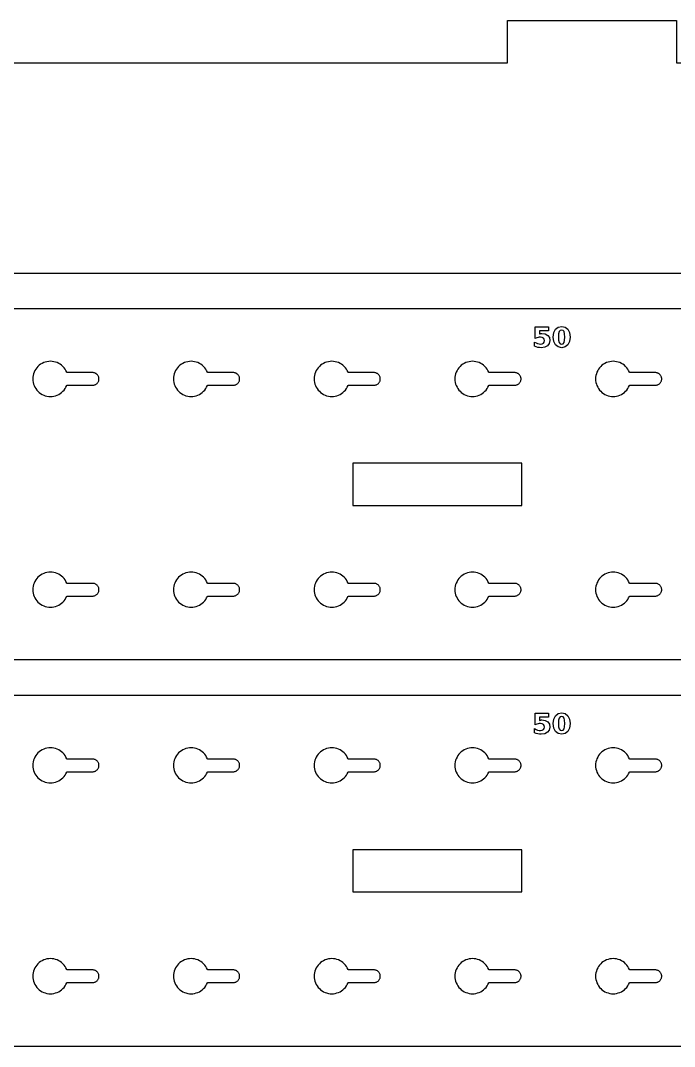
# Model space of a CAD drawing. Header units: millimetres. Extents: x 12 to 1034, y 12 to 869.
# Drawn here: x 454.2 to 547.2, y 722.7 to 868.7 of the extents above; entities that cross this region are included whole.
import ezdxf

# ---------------------------------------------------------------- set-up
doc = ezdxf.new("R2010")
doc.units = ezdxf.units.MM
doc.layers.add('CUT', color=1, linetype='Continuous')
doc.layers.add('ENGRAVE', color=5, linetype='Continuous')

msp = doc.modelspace()

# ---------------------------------------------------------------- linework, layer by layer
at = {"layer": 'CUT', "color": 1}
msp.add_lwpolyline([(437.5, 862.72), (523.5, 862.72), (523.5, 868.72), (547.5, 868.72), (547.5, 862.72), (633.5, 862.72), (633.5, 868.72), (657.5, 868.72), (657.5, 862.72), (780.5, 862.72), (780.5, 857.72), (808.5, 857.72), (808.5, 837.72), (780.5, 837.72), (780.5, 832.72), (40.5, 832.72)], dxfattribs=at)
for points in [[(12.5, 822.72), (18.5, 822.72), (18.5, 827.72), (758.5, 827.72), (758.5, 822.72), (764.5, 822.72), (764.5, 782.72), (758.5, 782.72), (758.5, 777.72), (18.5, 777.72), (18.5, 782.72), (12.5, 782.72)], [(460.09, 815.79), (460.27, 815.95), (460.43, 816.13), (460.58, 816.33), (460.7, 816.54), (460.81, 816.76), (460.83, 816.82), (464.5, 816.82), (464.59, 816.82), (464.68, 816.84), (464.76, 816.86), (464.84, 816.89), (464.92, 816.92), (465, 816.97), (465.07, 817.02), (465.14, 817.08), (465.2, 817.15), (465.25, 817.22), (465.29, 817.29), (465.33, 817.37), (465.36, 817.46), (465.38, 817.54), (465.4, 817.63), (465.4, 817.72), (465.4, 817.81), (465.38, 817.89), (465.36, 817.98), (465.33, 818.06), (465.29, 818.14), (465.25, 818.22), (465.2, 818.29), (465.14, 818.35), (465.07, 818.41), (465, 818.47), (464.92, 818.51), (464.84, 818.55), (464.76, 818.58), (464.68, 818.6), (464.59, 818.61), (464.5, 818.62), (460.83, 818.62), (460.81, 818.67), (460.7, 818.9), (460.58, 819.11), (460.43, 819.3), (460.27, 819.49), (460.09, 819.65), (459.89, 819.8), (459.68, 819.92), (459.46, 820.03), (459.23, 820.11), (458.99, 820.17), (458.75, 820.21), (458.5, 820.22), (458.25, 820.21), (458.01, 820.17), (457.77, 820.11), (457.54, 820.03), (457.32, 819.92), (457.11, 819.8), (456.91, 819.65), (456.73, 819.49), (456.57, 819.3), (456.42, 819.11), (456.3, 818.9), (456.19, 818.67), (456.11, 818.44), (456.05, 818.21), (456.01, 817.96), (456, 817.72), (456.01, 817.47), (456.05, 817.23), (456.11, 816.99), (456.19, 816.76), (456.3, 816.54), (456.42, 816.33), (456.57, 816.13), (456.73, 815.95), (456.91, 815.79), (457.11, 815.64), (457.32, 815.51), (457.54, 815.41), (457.77, 815.33), (458.01, 815.27), (458.25, 815.23), (458.5, 815.22), (458.75, 815.23), (458.99, 815.27), (459.23, 815.33), (459.46, 815.41), (459.68, 815.51), (459.89, 815.64)], [(480.09, 815.79), (480.27, 815.95), (480.43, 816.13), (480.58, 816.33), (480.7, 816.54), (480.81, 816.76), (480.83, 816.82), (484.5, 816.82), (484.59, 816.82), (484.68, 816.84), (484.76, 816.86), (484.84, 816.89), (484.92, 816.92), (485, 816.97), (485.07, 817.02), (485.14, 817.08), (485.2, 817.15), (485.25, 817.22), (485.29, 817.29), (485.33, 817.37), (485.36, 817.46), (485.38, 817.54), (485.4, 817.63), (485.4, 817.72), (485.4, 817.81), (485.38, 817.89), (485.36, 817.98), (485.33, 818.06), (485.29, 818.14), (485.25, 818.22), (485.2, 818.29), (485.14, 818.35), (485.07, 818.41), (485, 818.47), (484.92, 818.51), (484.84, 818.55), (484.76, 818.58), (484.68, 818.6), (484.59, 818.61), (484.5, 818.62), (480.83, 818.62), (480.81, 818.67), (480.7, 818.9), (480.58, 819.11), (480.43, 819.3), (480.27, 819.49), (480.09, 819.65), (479.89, 819.8), (479.68, 819.92), (479.46, 820.03), (479.23, 820.11), (478.99, 820.17), (478.75, 820.21), (478.5, 820.22), (478.25, 820.21), (478.01, 820.17), (477.77, 820.11), (477.54, 820.03), (477.32, 819.92), (477.11, 819.8), (476.91, 819.65), (476.73, 819.49), (476.57, 819.3), (476.42, 819.11), (476.3, 818.9), (476.19, 818.67), (476.11, 818.44), (476.05, 818.21), (476.01, 817.96), (476, 817.72), (476.01, 817.47), (476.05, 817.23), (476.11, 816.99), (476.19, 816.76), (476.3, 816.54), (476.42, 816.33), (476.57, 816.13), (476.73, 815.95), (476.91, 815.79), (477.11, 815.64), (477.32, 815.51), (477.54, 815.41), (477.77, 815.33), (478.01, 815.27), (478.25, 815.23), (478.5, 815.22), (478.75, 815.23), (478.99, 815.27), (479.23, 815.33), (479.46, 815.41), (479.68, 815.51), (479.89, 815.64)], [(500.09, 815.79), (500.27, 815.95), (500.43, 816.13), (500.58, 816.33), (500.7, 816.54), (500.81, 816.76), (500.83, 816.82), (504.5, 816.82), (504.59, 816.82), (504.68, 816.84), (504.76, 816.86), (504.84, 816.89), (504.92, 816.92), (505, 816.97), (505.07, 817.02), (505.14, 817.08), (505.2, 817.15), (505.25, 817.22), (505.29, 817.29), (505.33, 817.37), (505.36, 817.46), (505.38, 817.54), (505.4, 817.63), (505.4, 817.72), (505.4, 817.81), (505.38, 817.89), (505.36, 817.98), (505.33, 818.06), (505.29, 818.14), (505.25, 818.22), (505.2, 818.29), (505.14, 818.35), (505.07, 818.41), (505, 818.47), (504.92, 818.51), (504.84, 818.55), (504.76, 818.58), (504.68, 818.6), (504.59, 818.61), (504.5, 818.62), (500.83, 818.62), (500.81, 818.67), (500.7, 818.9), (500.58, 819.11), (500.43, 819.3), (500.27, 819.49), (500.09, 819.65), (499.89, 819.8), (499.68, 819.92), (499.46, 820.03), (499.23, 820.11), (498.99, 820.17), (498.75, 820.21), (498.5, 820.22), (498.25, 820.21), (498.01, 820.17), (497.77, 820.11), (497.54, 820.03), (497.32, 819.92), (497.11, 819.8), (496.91, 819.65), (496.73, 819.49), (496.57, 819.3), (496.42, 819.11), (496.3, 818.9), (496.19, 818.67), (496.11, 818.44), (496.05, 818.21), (496.01, 817.96), (496, 817.72), (496.01, 817.47), (496.05, 817.23), (496.11, 816.99), (496.19, 816.76), (496.3, 816.54), (496.42, 816.33), (496.57, 816.13), (496.73, 815.95), (496.91, 815.79), (497.11, 815.64), (497.32, 815.51), (497.54, 815.41), (497.77, 815.33), (498.01, 815.27), (498.25, 815.23), (498.5, 815.22), (498.75, 815.23), (498.99, 815.27), (499.23, 815.33), (499.46, 815.41), (499.68, 815.51), (499.89, 815.64)], [(519.89, 815.64), (520.09, 815.79), (520.27, 815.95), (520.43, 816.13), (520.58, 816.33), (520.7, 816.54), (520.81, 816.76), (520.83, 816.82), (524.5, 816.82), (524.59, 816.82), (524.68, 816.84), (524.76, 816.86), (524.84, 816.89), (524.92, 816.92), (525, 816.97), (525.07, 817.02), (525.14, 817.08), (525.2, 817.15), (525.25, 817.22), (525.29, 817.29), (525.33, 817.37), (525.36, 817.46), (525.38, 817.54), (525.4, 817.63), (525.4, 817.72), (525.4, 817.81), (525.38, 817.89), (525.36, 817.98), (525.33, 818.06), (525.29, 818.14), (525.25, 818.22), (525.2, 818.29), (525.14, 818.35), (525.07, 818.41), (525, 818.47), (524.92, 818.51), (524.84, 818.55), (524.76, 818.58), (524.68, 818.6), (524.59, 818.61), (524.5, 818.62), (520.83, 818.62), (520.81, 818.67), (520.7, 818.9), (520.58, 819.11), (520.43, 819.3), (520.27, 819.49), (520.09, 819.65), (519.89, 819.8), (519.68, 819.92), (519.46, 820.03), (519.23, 820.11), (518.99, 820.17), (518.75, 820.21), (518.5, 820.22), (518.25, 820.21), (518.01, 820.17), (517.77, 820.11), (517.54, 820.03), (517.32, 819.92), (517.11, 819.8), (516.91, 819.65), (516.73, 819.49), (516.57, 819.3), (516.42, 819.11), (516.3, 818.9), (516.19, 818.67), (516.11, 818.44), (516.05, 818.21), (516.01, 817.96), (516, 817.72), (516.01, 817.47), (516.05, 817.23), (516.11, 816.99), (516.19, 816.76), (516.3, 816.54), (516.42, 816.33), (516.57, 816.13), (516.73, 815.95), (516.91, 815.79), (517.11, 815.64), (517.32, 815.51), (517.54, 815.41), (517.77, 815.33), (518.01, 815.27), (518.25, 815.23), (518.5, 815.22), (518.75, 815.23), (518.99, 815.27), (519.23, 815.33), (519.46, 815.41), (519.68, 815.51)], [(540.09, 815.79), (540.27, 815.95), (540.43, 816.13), (540.58, 816.33), (540.7, 816.54), (540.81, 816.76), (540.83, 816.82), (544.5, 816.82), (544.59, 816.82), (544.68, 816.84), (544.76, 816.86), (544.84, 816.89), (544.92, 816.92), (545, 816.97), (545.07, 817.02), (545.14, 817.08), (545.2, 817.15), (545.25, 817.22), (545.29, 817.29), (545.33, 817.37), (545.36, 817.46), (545.38, 817.54), (545.4, 817.63), (545.4, 817.72), (545.4, 817.81), (545.38, 817.89), (545.36, 817.98), (545.33, 818.06), (545.29, 818.14), (545.25, 818.22), (545.2, 818.29), (545.14, 818.35), (545.07, 818.41), (545, 818.47), (544.92, 818.51), (544.84, 818.55), (544.76, 818.58), (544.68, 818.6), (544.59, 818.61), (544.5, 818.62), (540.83, 818.62), (540.81, 818.67), (540.7, 818.9), (540.58, 819.11), (540.43, 819.3), (540.27, 819.49), (540.09, 819.65), (539.89, 819.8), (539.68, 819.92), (539.46, 820.03), (539.23, 820.11), (538.99, 820.17), (538.75, 820.21), (538.5, 820.22), (538.25, 820.21), (538.01, 820.17), (537.77, 820.11), (537.54, 820.03), (537.32, 819.92), (537.11, 819.8), (536.91, 819.65), (536.73, 819.49), (536.57, 819.3), (536.42, 819.11), (536.3, 818.9), (536.19, 818.67), (536.11, 818.44), (536.05, 818.21), (536.01, 817.96), (536, 817.72), (536.01, 817.47), (536.05, 817.23), (536.11, 816.99), (536.19, 816.76), (536.3, 816.54), (536.42, 816.33), (536.57, 816.13), (536.73, 815.95), (536.91, 815.79), (537.11, 815.64), (537.32, 815.51), (537.54, 815.41), (537.77, 815.33), (538.01, 815.27), (538.25, 815.23), (538.5, 815.22), (538.75, 815.23), (538.99, 815.27), (539.23, 815.33), (539.46, 815.41), (539.68, 815.51), (539.89, 815.64)], [(501.5, 799.72), (525.5, 799.72), (525.5, 805.72), (501.5, 805.72)], [(460.09, 785.79), (460.27, 785.95), (460.43, 786.13), (460.58, 786.33), (460.7, 786.54), (460.81, 786.76), (460.83, 786.82), (464.5, 786.82), (464.59, 786.82), (464.68, 786.84), (464.76, 786.86), (464.84, 786.89), (464.92, 786.92), (465, 786.97), (465.07, 787.02), (465.14, 787.08), (465.2, 787.15), (465.25, 787.22), (465.29, 787.29), (465.33, 787.37), (465.36, 787.46), (465.38, 787.54), (465.4, 787.63), (465.4, 787.72), (465.4, 787.81), (465.38, 787.89), (465.36, 787.98), (465.33, 788.06), (465.29, 788.14), (465.25, 788.22), (465.2, 788.29), (465.14, 788.35), (465.07, 788.41), (465, 788.47), (464.92, 788.51), (464.84, 788.55), (464.76, 788.58), (464.68, 788.6), (464.59, 788.61), (464.5, 788.62), (460.83, 788.62), (460.81, 788.67), (460.7, 788.9), (460.58, 789.11), (460.43, 789.3), (460.27, 789.49), (460.09, 789.65), (459.89, 789.8), (459.68, 789.92), (459.46, 790.03), (459.23, 790.11), (458.99, 790.17), (458.75, 790.21), (458.5, 790.22), (458.25, 790.21), (458.01, 790.17), (457.77, 790.11), (457.54, 790.03), (457.32, 789.92), (457.11, 789.8), (456.91, 789.65), (456.73, 789.49), (456.57, 789.3), (456.42, 789.11), (456.3, 788.9), (456.19, 788.67), (456.11, 788.44), (456.05, 788.21), (456.01, 787.96), (456, 787.72), (456.01, 787.47), (456.05, 787.23), (456.11, 786.99), (456.19, 786.76), (456.3, 786.54), (456.42, 786.33), (456.57, 786.13), (456.73, 785.95), (456.91, 785.79), (457.11, 785.64), (457.32, 785.51), (457.54, 785.41), (457.77, 785.33), (458.01, 785.27), (458.25, 785.23), (458.5, 785.22), (458.75, 785.23), (458.99, 785.27), (459.23, 785.33), (459.46, 785.41), (459.68, 785.51), (459.89, 785.64)], [(479.89, 785.64), (480.09, 785.79), (480.27, 785.95), (480.43, 786.13), (480.58, 786.33), (480.7, 786.54), (480.81, 786.76), (480.83, 786.82), (484.5, 786.82), (484.59, 786.82), (484.68, 786.84), (484.76, 786.86), (484.84, 786.89), (484.92, 786.92), (485, 786.97), (485.07, 787.02), (485.14, 787.08), (485.2, 787.15), (485.25, 787.22), (485.29, 787.29), (485.33, 787.37), (485.36, 787.46), (485.38, 787.54), (485.4, 787.63), (485.4, 787.72), (485.4, 787.81), (485.38, 787.89), (485.36, 787.98), (485.33, 788.06), (485.29, 788.14), (485.25, 788.22), (485.2, 788.29), (485.14, 788.35), (485.07, 788.41), (485, 788.47), (484.92, 788.51), (484.84, 788.55), (484.76, 788.58), (484.68, 788.6), (484.59, 788.61), (484.5, 788.62), (480.83, 788.62), (480.81, 788.67), (480.7, 788.9), (480.58, 789.11), (480.43, 789.3), (480.27, 789.49), (480.09, 789.65), (479.89, 789.8), (479.68, 789.92), (479.46, 790.03), (479.23, 790.11), (478.99, 790.17), (478.75, 790.21), (478.5, 790.22), (478.25, 790.21), (478.01, 790.17), (477.77, 790.11), (477.54, 790.03), (477.32, 789.92), (477.11, 789.8), (476.91, 789.65), (476.73, 789.49), (476.57, 789.3), (476.42, 789.11), (476.3, 788.9), (476.19, 788.67), (476.11, 788.44), (476.05, 788.21), (476.01, 787.96), (476, 787.72), (476.01, 787.47), (476.05, 787.23), (476.11, 786.99), (476.19, 786.76), (476.3, 786.54), (476.42, 786.33), (476.57, 786.13), (476.73, 785.95), (476.91, 785.79), (477.11, 785.64), (477.32, 785.51), (477.54, 785.41), (477.77, 785.33), (478.01, 785.27), (478.25, 785.23), (478.5, 785.22), (478.75, 785.23), (478.99, 785.27), (479.23, 785.33), (479.46, 785.41), (479.68, 785.51)], [(500.09, 785.79), (500.27, 785.95), (500.43, 786.13), (500.58, 786.33), (500.7, 786.54), (500.81, 786.76), (500.83, 786.82), (504.5, 786.82), (504.59, 786.82), (504.68, 786.84), (504.76, 786.86), (504.84, 786.89), (504.92, 786.92), (505, 786.97), (505.07, 787.02), (505.14, 787.08), (505.2, 787.15), (505.25, 787.22), (505.29, 787.29), (505.33, 787.37), (505.36, 787.46), (505.38, 787.54), (505.4, 787.63), (505.4, 787.72), (505.4, 787.81), (505.38, 787.89), (505.36, 787.98), (505.33, 788.06), (505.29, 788.14), (505.25, 788.22), (505.2, 788.29), (505.14, 788.35), (505.07, 788.41), (505, 788.47), (504.92, 788.51), (504.84, 788.55), (504.76, 788.58), (504.68, 788.6), (504.59, 788.61), (504.5, 788.62), (500.83, 788.62), (500.81, 788.67), (500.7, 788.9), (500.58, 789.11), (500.43, 789.3), (500.27, 789.49), (500.09, 789.65), (499.89, 789.8), (499.68, 789.92), (499.46, 790.03), (499.23, 790.11), (498.99, 790.17), (498.75, 790.21), (498.5, 790.22), (498.25, 790.21), (498.01, 790.17), (497.77, 790.11), (497.54, 790.03), (497.32, 789.92), (497.11, 789.8), (496.91, 789.65), (496.73, 789.49), (496.57, 789.3), (496.42, 789.11), (496.3, 788.9), (496.19, 788.67), (496.11, 788.44), (496.05, 788.21), (496.01, 787.96), (496, 787.72), (496.01, 787.47), (496.05, 787.23), (496.11, 786.99), (496.19, 786.76), (496.3, 786.54), (496.42, 786.33), (496.57, 786.13), (496.73, 785.95), (496.91, 785.79), (497.11, 785.64), (497.32, 785.51), (497.54, 785.41), (497.77, 785.33), (498.01, 785.27), (498.25, 785.23), (498.5, 785.22), (498.75, 785.23), (498.99, 785.27), (499.23, 785.33), (499.46, 785.41), (499.68, 785.51), (499.89, 785.64)], [(520.09, 785.79), (520.27, 785.95), (520.43, 786.13), (520.58, 786.33), (520.7, 786.54), (520.81, 786.76), (520.83, 786.82), (524.5, 786.82), (524.59, 786.82), (524.68, 786.84), (524.76, 786.86), (524.84, 786.89), (524.92, 786.92), (525, 786.97), (525.07, 787.02), (525.14, 787.08), (525.2, 787.15), (525.25, 787.22), (525.29, 787.29), (525.33, 787.37), (525.36, 787.46), (525.38, 787.54), (525.4, 787.63), (525.4, 787.72), (525.4, 787.81), (525.38, 787.89), (525.36, 787.98), (525.33, 788.06), (525.29, 788.14), (525.25, 788.22), (525.2, 788.29), (525.14, 788.35), (525.07, 788.41), (525, 788.47), (524.92, 788.51), (524.84, 788.55), (524.76, 788.58), (524.68, 788.6), (524.59, 788.61), (524.5, 788.62), (520.83, 788.62), (520.81, 788.67), (520.7, 788.9), (520.58, 789.11), (520.43, 789.3), (520.27, 789.49), (520.09, 789.65), (519.89, 789.8), (519.68, 789.92), (519.46, 790.03), (519.23, 790.11), (518.99, 790.17), (518.75, 790.21), (518.5, 790.22), (518.25, 790.21), (518.01, 790.17), (517.77, 790.11), (517.54, 790.03), (517.32, 789.92), (517.11, 789.8), (516.91, 789.65), (516.73, 789.49), (516.57, 789.3), (516.42, 789.11), (516.3, 788.9), (516.19, 788.67), (516.11, 788.44), (516.05, 788.21), (516.01, 787.96), (516, 787.72), (516.01, 787.47), (516.05, 787.23), (516.11, 786.99), (516.19, 786.76), (516.3, 786.54), (516.42, 786.33), (516.57, 786.13), (516.73, 785.95), (516.91, 785.79), (517.11, 785.64), (517.32, 785.51), (517.54, 785.41), (517.77, 785.33), (518.01, 785.27), (518.25, 785.23), (518.5, 785.22), (518.75, 785.23), (518.99, 785.27), (519.23, 785.33), (519.46, 785.41), (519.68, 785.51), (519.89, 785.64)], [(540.09, 785.79), (540.27, 785.95), (540.43, 786.13), (540.58, 786.33), (540.7, 786.54), (540.81, 786.76), (540.83, 786.82), (544.5, 786.82), (544.59, 786.82), (544.68, 786.84), (544.76, 786.86), (544.84, 786.89), (544.92, 786.92), (545, 786.97), (545.07, 787.02), (545.14, 787.08), (545.2, 787.15), (545.25, 787.22), (545.29, 787.29), (545.33, 787.37), (545.36, 787.46), (545.38, 787.54), (545.4, 787.63), (545.4, 787.72), (545.4, 787.81), (545.38, 787.89), (545.36, 787.98), (545.33, 788.06), (545.29, 788.14), (545.25, 788.22), (545.2, 788.29), (545.14, 788.35), (545.07, 788.41), (545, 788.47), (544.92, 788.51), (544.84, 788.55), (544.76, 788.58), (544.68, 788.6), (544.59, 788.61), (544.5, 788.62), (540.83, 788.62), (540.81, 788.67), (540.7, 788.9), (540.58, 789.11), (540.43, 789.3), (540.27, 789.49), (540.09, 789.65), (539.89, 789.8), (539.68, 789.92), (539.46, 790.03), (539.23, 790.11), (538.99, 790.17), (538.75, 790.21), (538.5, 790.22), (538.25, 790.21), (538.01, 790.17), (537.77, 790.11), (537.54, 790.03), (537.32, 789.92), (537.11, 789.8), (536.91, 789.65), (536.73, 789.49), (536.57, 789.3), (536.42, 789.11), (536.3, 788.9), (536.19, 788.67), (536.11, 788.44), (536.05, 788.21), (536.01, 787.96), (536, 787.72), (536.01, 787.47), (536.05, 787.23), (536.11, 786.99), (536.19, 786.76), (536.3, 786.54), (536.42, 786.33), (536.57, 786.13), (536.73, 785.95), (536.91, 785.79), (537.11, 785.64), (537.32, 785.51), (537.54, 785.41), (537.77, 785.33), (538.01, 785.27), (538.25, 785.23), (538.5, 785.22), (538.75, 785.23), (538.99, 785.27), (539.23, 785.33), (539.46, 785.41), (539.68, 785.51), (539.89, 785.64)], [(12.5, 767.72), (18.5, 767.72), (18.5, 772.72), (758.5, 772.72), (758.5, 767.72), (764.5, 767.72), (764.5, 727.72), (758.5, 727.72), (758.5, 722.72), (18.5, 722.72), (18.5, 727.72), (12.5, 727.72)], [(460.09, 760.79), (460.27, 760.95), (460.43, 761.13), (460.58, 761.33), (460.7, 761.54), (460.81, 761.76), (460.83, 761.82), (464.5, 761.82), (464.59, 761.82), (464.68, 761.84), (464.76, 761.86), (464.84, 761.89), (464.92, 761.92), (465, 761.97), (465.07, 762.02), (465.14, 762.08), (465.2, 762.15), (465.25, 762.22), (465.29, 762.29), (465.33, 762.37), (465.36, 762.46), (465.38, 762.54), (465.4, 762.63), (465.4, 762.72), (465.4, 762.81), (465.38, 762.89), (465.36, 762.98), (465.33, 763.06), (465.29, 763.14), (465.25, 763.22), (465.2, 763.29), (465.14, 763.35), (465.07, 763.41), (465, 763.47), (464.92, 763.51), (464.84, 763.55), (464.76, 763.58), (464.68, 763.6), (464.59, 763.61), (464.5, 763.62), (460.83, 763.62), (460.81, 763.67), (460.7, 763.9), (460.58, 764.11), (460.43, 764.3), (460.27, 764.49), (460.09, 764.65), (459.89, 764.8), (459.68, 764.92), (459.46, 765.03), (459.23, 765.11), (458.99, 765.17), (458.75, 765.21), (458.5, 765.22), (458.25, 765.21), (458.01, 765.17), (457.77, 765.11), (457.54, 765.03), (457.32, 764.92), (457.11, 764.8), (456.91, 764.65), (456.73, 764.49), (456.57, 764.3), (456.42, 764.11), (456.3, 763.9), (456.19, 763.67), (456.11, 763.44), (456.05, 763.21), (456.01, 762.96), (456, 762.72), (456.01, 762.47), (456.05, 762.23), (456.11, 761.99), (456.19, 761.76), (456.3, 761.54), (456.42, 761.33), (456.57, 761.13), (456.73, 760.95), (456.91, 760.79), (457.11, 760.64), (457.32, 760.51), (457.54, 760.41), (457.77, 760.33), (458.01, 760.27), (458.25, 760.23), (458.5, 760.22), (458.75, 760.23), (458.99, 760.27), (459.23, 760.33), (459.46, 760.41), (459.68, 760.51), (459.89, 760.64)], [(480.09, 760.79), (480.27, 760.95), (480.43, 761.13), (480.58, 761.33), (480.7, 761.54), (480.81, 761.76), (480.83, 761.82), (484.5, 761.82), (484.59, 761.82), (484.68, 761.84), (484.76, 761.86), (484.84, 761.89), (484.92, 761.92), (485, 761.97), (485.07, 762.02), (485.14, 762.08), (485.2, 762.15), (485.25, 762.22), (485.29, 762.29), (485.33, 762.37), (485.36, 762.46), (485.38, 762.54), (485.4, 762.63), (485.4, 762.72), (485.4, 762.81), (485.38, 762.89), (485.36, 762.98), (485.33, 763.06), (485.29, 763.14), (485.25, 763.22), (485.2, 763.29), (485.14, 763.35), (485.07, 763.41), (485, 763.47), (484.92, 763.51), (484.84, 763.55), (484.76, 763.58), (484.68, 763.6), (484.59, 763.61), (484.5, 763.62), (480.83, 763.62), (480.81, 763.67), (480.7, 763.9), (480.58, 764.11), (480.43, 764.3), (480.27, 764.49), (480.09, 764.65), (479.89, 764.8), (479.68, 764.92), (479.46, 765.03), (479.23, 765.11), (478.99, 765.17), (478.75, 765.21), (478.5, 765.22), (478.25, 765.21), (478.01, 765.17), (477.77, 765.11), (477.54, 765.03), (477.32, 764.92), (477.11, 764.8), (476.91, 764.65), (476.73, 764.49), (476.57, 764.3), (476.42, 764.11), (476.3, 763.9), (476.19, 763.67), (476.11, 763.44), (476.05, 763.21), (476.01, 762.96), (476, 762.72), (476.01, 762.47), (476.05, 762.23), (476.11, 761.99), (476.19, 761.76), (476.3, 761.54), (476.42, 761.33), (476.57, 761.13), (476.73, 760.95), (476.91, 760.79), (477.11, 760.64), (477.32, 760.51), (477.54, 760.41), (477.77, 760.33), (478.01, 760.27), (478.25, 760.23), (478.5, 760.22), (478.75, 760.23), (478.99, 760.27), (479.23, 760.33), (479.46, 760.41), (479.68, 760.51), (479.89, 760.64)], [(500.09, 760.79), (500.27, 760.95), (500.43, 761.13), (500.58, 761.33), (500.7, 761.54), (500.81, 761.76), (500.83, 761.82), (504.5, 761.82), (504.59, 761.82), (504.68, 761.84), (504.76, 761.86), (504.84, 761.89), (504.92, 761.92), (505, 761.97), (505.07, 762.02), (505.14, 762.08), (505.2, 762.15), (505.25, 762.22), (505.29, 762.29), (505.33, 762.37), (505.36, 762.46), (505.38, 762.54), (505.4, 762.63), (505.4, 762.72), (505.4, 762.81), (505.38, 762.89), (505.36, 762.98), (505.33, 763.06), (505.29, 763.14), (505.25, 763.22), (505.2, 763.29), (505.14, 763.35), (505.07, 763.41), (505, 763.47), (504.92, 763.51), (504.84, 763.55), (504.76, 763.58), (504.68, 763.6), (504.59, 763.61), (504.5, 763.62), (500.83, 763.62), (500.81, 763.67), (500.7, 763.9), (500.58, 764.11), (500.43, 764.3), (500.27, 764.49), (500.09, 764.65), (499.89, 764.8), (499.68, 764.92), (499.46, 765.03), (499.23, 765.11), (498.99, 765.17), (498.75, 765.21), (498.5, 765.22), (498.25, 765.21), (498.01, 765.17), (497.77, 765.11), (497.54, 765.03), (497.32, 764.92), (497.11, 764.8), (496.91, 764.65), (496.73, 764.49), (496.57, 764.3), (496.42, 764.11), (496.3, 763.9), (496.19, 763.67), (496.11, 763.44), (496.05, 763.21), (496.01, 762.96), (496, 762.72), (496.01, 762.47), (496.05, 762.23), (496.11, 761.99), (496.19, 761.76), (496.3, 761.54), (496.42, 761.33), (496.57, 761.13), (496.73, 760.95), (496.91, 760.79), (497.11, 760.64), (497.32, 760.51), (497.54, 760.41), (497.77, 760.33), (498.01, 760.27), (498.25, 760.23), (498.5, 760.22), (498.75, 760.23), (498.99, 760.27), (499.23, 760.33), (499.46, 760.41), (499.68, 760.51), (499.89, 760.64)], [(519.89, 760.64), (520.09, 760.79), (520.27, 760.95), (520.43, 761.13), (520.58, 761.33), (520.7, 761.54), (520.81, 761.76), (520.83, 761.82), (524.5, 761.82), (524.59, 761.82), (524.68, 761.84), (524.76, 761.86), (524.84, 761.89), (524.92, 761.92), (525, 761.97), (525.07, 762.02), (525.14, 762.08), (525.2, 762.15), (525.25, 762.22), (525.29, 762.29), (525.33, 762.37), (525.36, 762.46), (525.38, 762.54), (525.4, 762.63), (525.4, 762.72), (525.4, 762.81), (525.38, 762.89), (525.36, 762.98), (525.33, 763.06), (525.29, 763.14), (525.25, 763.22), (525.2, 763.29), (525.14, 763.35), (525.07, 763.41), (525, 763.47), (524.92, 763.51), (524.84, 763.55), (524.76, 763.58), (524.68, 763.6), (524.59, 763.61), (524.5, 763.62), (520.83, 763.62), (520.81, 763.67), (520.7, 763.9), (520.58, 764.11), (520.43, 764.3), (520.27, 764.49), (520.09, 764.65), (519.89, 764.8), (519.68, 764.92), (519.46, 765.03), (519.23, 765.11), (518.99, 765.17), (518.75, 765.21), (518.5, 765.22), (518.25, 765.21), (518.01, 765.17), (517.77, 765.11), (517.54, 765.03), (517.32, 764.92), (517.11, 764.8), (516.91, 764.65), (516.73, 764.49), (516.57, 764.3), (516.42, 764.11), (516.3, 763.9), (516.19, 763.67), (516.11, 763.44), (516.05, 763.21), (516.01, 762.96), (516, 762.72), (516.01, 762.47), (516.05, 762.23), (516.11, 761.99), (516.19, 761.76), (516.3, 761.54), (516.42, 761.33), (516.57, 761.13), (516.73, 760.95), (516.91, 760.79), (517.11, 760.64), (517.32, 760.51), (517.54, 760.41), (517.77, 760.33), (518.01, 760.27), (518.25, 760.23), (518.5, 760.22), (518.75, 760.23), (518.99, 760.27), (519.23, 760.33), (519.46, 760.41), (519.68, 760.51)], [(540.09, 760.79), (540.27, 760.95), (540.43, 761.13), (540.58, 761.33), (540.7, 761.54), (540.81, 761.76), (540.83, 761.82), (544.5, 761.82), (544.59, 761.82), (544.68, 761.84), (544.76, 761.86), (544.84, 761.89), (544.92, 761.92), (545, 761.97), (545.07, 762.02), (545.14, 762.08), (545.2, 762.15), (545.25, 762.22), (545.29, 762.29), (545.33, 762.37), (545.36, 762.46), (545.38, 762.54), (545.4, 762.63), (545.4, 762.72), (545.4, 762.81), (545.38, 762.89), (545.36, 762.98), (545.33, 763.06), (545.29, 763.14), (545.25, 763.22), (545.2, 763.29), (545.14, 763.35), (545.07, 763.41), (545, 763.47), (544.92, 763.51), (544.84, 763.55), (544.76, 763.58), (544.68, 763.6), (544.59, 763.61), (544.5, 763.62), (540.83, 763.62), (540.81, 763.67), (540.7, 763.9), (540.58, 764.11), (540.43, 764.3), (540.27, 764.49), (540.09, 764.65), (539.89, 764.8), (539.68, 764.92), (539.46, 765.03), (539.23, 765.11), (538.99, 765.17), (538.75, 765.21), (538.5, 765.22), (538.25, 765.21), (538.01, 765.17), (537.77, 765.11), (537.54, 765.03), (537.32, 764.92), (537.11, 764.8), (536.91, 764.65), (536.73, 764.49), (536.57, 764.3), (536.42, 764.11), (536.3, 763.9), (536.19, 763.67), (536.11, 763.44), (536.05, 763.21), (536.01, 762.96), (536, 762.72), (536.01, 762.47), (536.05, 762.23), (536.11, 761.99), (536.19, 761.76), (536.3, 761.54), (536.42, 761.33), (536.57, 761.13), (536.73, 760.95), (536.91, 760.79), (537.11, 760.64), (537.32, 760.51), (537.54, 760.41), (537.77, 760.33), (538.01, 760.27), (538.25, 760.23), (538.5, 760.22), (538.75, 760.23), (538.99, 760.27), (539.23, 760.33), (539.46, 760.41), (539.68, 760.51), (539.89, 760.64)], [(501.5, 744.72), (525.5, 744.72), (525.5, 750.72), (501.5, 750.72)], [(460.09, 730.79), (460.27, 730.95), (460.43, 731.13), (460.58, 731.33), (460.7, 731.54), (460.81, 731.76), (460.83, 731.82), (464.5, 731.82), (464.59, 731.82), (464.68, 731.84), (464.76, 731.86), (464.84, 731.89), (464.92, 731.92), (465, 731.97), (465.07, 732.02), (465.14, 732.08), (465.2, 732.15), (465.25, 732.22), (465.29, 732.29), (465.33, 732.37), (465.36, 732.46), (465.38, 732.54), (465.4, 732.63), (465.4, 732.72), (465.4, 732.81), (465.38, 732.89), (465.36, 732.98), (465.33, 733.06), (465.29, 733.14), (465.25, 733.22), (465.2, 733.29), (465.14, 733.35), (465.07, 733.41), (465, 733.47), (464.92, 733.51), (464.84, 733.55), (464.76, 733.58), (464.68, 733.6), (464.59, 733.61), (464.5, 733.62), (460.83, 733.62), (460.81, 733.67), (460.7, 733.9), (460.58, 734.11), (460.43, 734.3), (460.27, 734.49), (460.09, 734.65), (459.89, 734.8), (459.68, 734.92), (459.46, 735.03), (459.23, 735.11), (458.99, 735.17), (458.75, 735.21), (458.5, 735.22), (458.25, 735.21), (458.01, 735.17), (457.77, 735.11), (457.54, 735.03), (457.32, 734.92), (457.11, 734.8), (456.91, 734.65), (456.73, 734.49), (456.57, 734.3), (456.42, 734.11), (456.3, 733.9), (456.19, 733.67), (456.11, 733.44), (456.05, 733.21), (456.01, 732.96), (456, 732.72), (456.01, 732.47), (456.05, 732.23), (456.11, 731.99), (456.19, 731.76), (456.3, 731.54), (456.42, 731.33), (456.57, 731.13), (456.73, 730.95), (456.91, 730.79), (457.11, 730.64), (457.32, 730.51), (457.54, 730.41), (457.77, 730.33), (458.01, 730.27), (458.25, 730.23), (458.5, 730.22), (458.75, 730.23), (458.99, 730.27), (459.23, 730.33), (459.46, 730.41), (459.68, 730.51), (459.89, 730.64)], [(479.89, 730.64), (480.09, 730.79), (480.27, 730.95), (480.43, 731.13), (480.58, 731.33), (480.7, 731.54), (480.81, 731.76), (480.83, 731.82), (484.5, 731.82), (484.59, 731.82), (484.68, 731.84), (484.76, 731.86), (484.84, 731.89), (484.92, 731.92), (485, 731.97), (485.07, 732.02), (485.14, 732.08), (485.2, 732.15), (485.25, 732.22), (485.29, 732.29), (485.33, 732.37), (485.36, 732.46), (485.38, 732.54), (485.4, 732.63), (485.4, 732.72), (485.4, 732.81), (485.38, 732.89), (485.36, 732.98), (485.33, 733.06), (485.29, 733.14), (485.25, 733.22), (485.2, 733.29), (485.14, 733.35), (485.07, 733.41), (485, 733.47), (484.92, 733.51), (484.84, 733.55), (484.76, 733.58), (484.68, 733.6), (484.59, 733.61), (484.5, 733.62), (480.83, 733.62), (480.81, 733.67), (480.7, 733.9), (480.58, 734.11), (480.43, 734.3), (480.27, 734.49), (480.09, 734.65), (479.89, 734.8), (479.68, 734.92), (479.46, 735.03), (479.23, 735.11), (478.99, 735.17), (478.75, 735.21), (478.5, 735.22), (478.25, 735.21), (478.01, 735.17), (477.77, 735.11), (477.54, 735.03), (477.32, 734.92), (477.11, 734.8), (476.91, 734.65), (476.73, 734.49), (476.57, 734.3), (476.42, 734.11), (476.3, 733.9), (476.19, 733.67), (476.11, 733.44), (476.05, 733.21), (476.01, 732.96), (476, 732.72), (476.01, 732.47), (476.05, 732.23), (476.11, 731.99), (476.19, 731.76), (476.3, 731.54), (476.42, 731.33), (476.57, 731.13), (476.73, 730.95), (476.91, 730.79), (477.11, 730.64), (477.32, 730.51), (477.54, 730.41), (477.77, 730.33), (478.01, 730.27), (478.25, 730.23), (478.5, 730.22), (478.75, 730.23), (478.99, 730.27), (479.23, 730.33), (479.46, 730.41), (479.68, 730.51)], [(500.09, 730.79), (500.27, 730.95), (500.43, 731.13), (500.58, 731.33), (500.7, 731.54), (500.81, 731.76), (500.83, 731.82), (504.5, 731.82), (504.59, 731.82), (504.68, 731.84), (504.76, 731.86), (504.84, 731.89), (504.92, 731.92), (505, 731.97), (505.07, 732.02), (505.14, 732.08), (505.2, 732.15), (505.25, 732.22), (505.29, 732.29), (505.33, 732.37), (505.36, 732.46), (505.38, 732.54), (505.4, 732.63), (505.4, 732.72), (505.4, 732.81), (505.38, 732.89), (505.36, 732.98), (505.33, 733.06), (505.29, 733.14), (505.25, 733.22), (505.2, 733.29), (505.14, 733.35), (505.07, 733.41), (505, 733.47), (504.92, 733.51), (504.84, 733.55), (504.76, 733.58), (504.68, 733.6), (504.59, 733.61), (504.5, 733.62), (500.83, 733.62), (500.81, 733.67), (500.7, 733.9), (500.58, 734.11), (500.43, 734.3), (500.27, 734.49), (500.09, 734.65), (499.89, 734.8), (499.68, 734.92), (499.46, 735.03), (499.23, 735.11), (498.99, 735.17), (498.75, 735.21), (498.5, 735.22), (498.25, 735.21), (498.01, 735.17), (497.77, 735.11), (497.54, 735.03), (497.32, 734.92), (497.11, 734.8), (496.91, 734.65), (496.73, 734.49), (496.57, 734.3), (496.42, 734.11), (496.3, 733.9), (496.19, 733.67), (496.11, 733.44), (496.05, 733.21), (496.01, 732.96), (496, 732.72), (496.01, 732.47), (496.05, 732.23), (496.11, 731.99), (496.19, 731.76), (496.3, 731.54), (496.42, 731.33), (496.57, 731.13), (496.73, 730.95), (496.91, 730.79), (497.11, 730.64), (497.32, 730.51), (497.54, 730.41), (497.77, 730.33), (498.01, 730.27), (498.25, 730.23), (498.5, 730.22), (498.75, 730.23), (498.99, 730.27), (499.23, 730.33), (499.46, 730.41), (499.68, 730.51), (499.89, 730.64)], [(520.09, 730.79), (520.27, 730.95), (520.43, 731.13), (520.58, 731.33), (520.7, 731.54), (520.81, 731.76), (520.83, 731.82), (524.5, 731.82), (524.59, 731.82), (524.68, 731.84), (524.76, 731.86), (524.84, 731.89), (524.92, 731.92), (525, 731.97), (525.07, 732.02), (525.14, 732.08), (525.2, 732.15), (525.25, 732.22), (525.29, 732.29), (525.33, 732.37), (525.36, 732.46), (525.38, 732.54), (525.4, 732.63), (525.4, 732.72), (525.4, 732.81), (525.38, 732.89), (525.36, 732.98), (525.33, 733.06), (525.29, 733.14), (525.25, 733.22), (525.2, 733.29), (525.14, 733.35), (525.07, 733.41), (525, 733.47), (524.92, 733.51), (524.84, 733.55), (524.76, 733.58), (524.68, 733.6), (524.59, 733.61), (524.5, 733.62), (520.83, 733.62), (520.81, 733.67), (520.7, 733.9), (520.58, 734.11), (520.43, 734.3), (520.27, 734.49), (520.09, 734.65), (519.89, 734.8), (519.68, 734.92), (519.46, 735.03), (519.23, 735.11), (518.99, 735.17), (518.75, 735.21), (518.5, 735.22), (518.25, 735.21), (518.01, 735.17), (517.77, 735.11), (517.54, 735.03), (517.32, 734.92), (517.11, 734.8), (516.91, 734.65), (516.73, 734.49), (516.57, 734.3), (516.42, 734.11), (516.3, 733.9), (516.19, 733.67), (516.11, 733.44), (516.05, 733.21), (516.01, 732.96), (516, 732.72), (516.01, 732.47), (516.05, 732.23), (516.11, 731.99), (516.19, 731.76), (516.3, 731.54), (516.42, 731.33), (516.57, 731.13), (516.73, 730.95), (516.91, 730.79), (517.11, 730.64), (517.32, 730.51), (517.54, 730.41), (517.77, 730.33), (518.01, 730.27), (518.25, 730.23), (518.5, 730.22), (518.75, 730.23), (518.99, 730.27), (519.23, 730.33), (519.46, 730.41), (519.68, 730.51), (519.89, 730.64)], [(540.09, 730.79), (540.27, 730.95), (540.43, 731.13), (540.58, 731.33), (540.7, 731.54), (540.81, 731.76), (540.83, 731.82), (544.5, 731.82), (544.59, 731.82), (544.68, 731.84), (544.76, 731.86), (544.84, 731.89), (544.92, 731.92), (545, 731.97), (545.07, 732.02), (545.14, 732.08), (545.2, 732.15), (545.25, 732.22), (545.29, 732.29), (545.33, 732.37), (545.36, 732.46), (545.38, 732.54), (545.4, 732.63), (545.4, 732.72), (545.4, 732.81), (545.38, 732.89), (545.36, 732.98), (545.33, 733.06), (545.29, 733.14), (545.25, 733.22), (545.2, 733.29), (545.14, 733.35), (545.07, 733.41), (545, 733.47), (544.92, 733.51), (544.84, 733.55), (544.76, 733.58), (544.68, 733.6), (544.59, 733.61), (544.5, 733.62), (540.83, 733.62), (540.81, 733.67), (540.7, 733.9), (540.58, 734.11), (540.43, 734.3), (540.27, 734.49), (540.09, 734.65), (539.89, 734.8), (539.68, 734.92), (539.46, 735.03), (539.23, 735.11), (538.99, 735.17), (538.75, 735.21), (538.5, 735.22), (538.25, 735.21), (538.01, 735.17), (537.77, 735.11), (537.54, 735.03), (537.32, 734.92), (537.11, 734.8), (536.91, 734.65), (536.73, 734.49), (536.57, 734.3), (536.42, 734.11), (536.3, 733.9), (536.19, 733.67), (536.11, 733.44), (536.05, 733.21), (536.01, 732.96), (536, 732.72), (536.01, 732.47), (536.05, 732.23), (536.11, 731.99), (536.19, 731.76), (536.3, 731.54), (536.42, 731.33), (536.57, 731.13), (536.73, 730.95), (536.91, 730.79), (537.11, 730.64), (537.32, 730.51), (537.54, 730.41), (537.77, 730.33), (538.01, 730.27), (538.25, 730.23), (538.5, 730.22), (538.75, 730.23), (538.99, 730.27), (539.23, 730.33), (539.46, 730.41), (539.68, 730.51), (539.89, 730.64)]]:
    msp.add_lwpolyline(points, close=True, dxfattribs=at)
at = {"layer": 'ENGRAVE', "color": 5}
for points in [[(527.42, 825.13), (529.29, 825.13), (529.29, 824.58), (528.02, 824.58), (528.02, 824.13), (528.11, 824.15), (528.2, 824.17), (528.28, 824.18), (528.38, 824.18), (528.85, 824.11), (529.21, 823.91), (529.43, 823.59), (529.5, 823.17), (529.42, 822.75), (529.18, 822.43), (528.79, 822.23), (528.28, 822.16), (528.04, 822.17), (527.79, 822.21), (527.55, 822.27), (527.31, 822.36), (527.31, 822.95), (527.54, 822.83), (527.76, 822.74), (527.97, 822.69), (528.16, 822.67), (528.41, 822.71), (528.59, 822.81), (528.71, 822.96), (528.75, 823.17), (528.71, 823.38), (528.59, 823.53), (528.41, 823.63), (528.16, 823.67), (528, 823.66), (527.82, 823.62), (527.63, 823.57), (527.42, 823.49)], [(532.38, 823.67), (532.3, 823.03), (532.06, 822.56), (531.68, 822.26), (531.18, 822.16), (530.67, 822.26), (530.29, 822.56), (530.05, 823.03), (529.97, 823.67), (530.05, 824.32), (530.29, 824.79), (530.67, 825.09), (531.18, 825.19), (531.68, 825.09), (532.06, 824.79), (532.3, 824.32)], [(531.62, 823.68), (531.6, 824.15), (531.52, 824.45), (531.38, 824.62), (531.18, 824.67), (530.97, 824.62), (530.83, 824.45), (530.75, 824.15), (530.73, 823.68), (530.75, 823.21), (530.83, 822.9), (530.97, 822.73), (531.18, 822.67), (531.38, 822.73), (531.52, 822.9), (531.6, 823.21)], [(527.42, 770.13), (529.29, 770.13), (529.29, 769.58), (528.02, 769.58), (528.02, 769.13), (528.11, 769.15), (528.2, 769.17), (528.28, 769.18), (528.38, 769.18), (528.85, 769.11), (529.21, 768.91), (529.43, 768.59), (529.5, 768.17), (529.42, 767.75), (529.18, 767.43), (528.79, 767.23), (528.28, 767.16), (528.04, 767.17), (527.79, 767.21), (527.55, 767.27), (527.31, 767.36), (527.31, 767.95), (527.54, 767.83), (527.76, 767.74), (527.97, 767.69), (528.16, 767.67), (528.41, 767.71), (528.59, 767.81), (528.71, 767.96), (528.75, 768.17), (528.71, 768.38), (528.59, 768.53), (528.41, 768.63), (528.16, 768.67), (528, 768.66), (527.82, 768.62), (527.63, 768.57), (527.42, 768.49)], [(532.38, 768.67), (532.3, 768.03), (532.06, 767.56), (531.68, 767.26), (531.18, 767.16), (530.67, 767.26), (530.29, 767.56), (530.05, 768.03), (529.97, 768.67), (530.05, 769.32), (530.29, 769.79), (530.67, 770.09), (531.18, 770.19), (531.68, 770.09), (532.06, 769.79), (532.3, 769.32)], [(531.62, 768.68), (531.6, 769.15), (531.52, 769.45), (531.38, 769.62), (531.18, 769.67), (530.97, 769.62), (530.83, 769.45), (530.75, 769.15), (530.73, 768.68), (530.75, 768.21), (530.83, 767.9), (530.97, 767.73), (531.18, 767.67), (531.38, 767.73), (531.52, 767.9), (531.6, 768.21)]]:
    msp.add_lwpolyline(points, close=True, dxfattribs=at)

doc.saveas('drawing.dxf')
